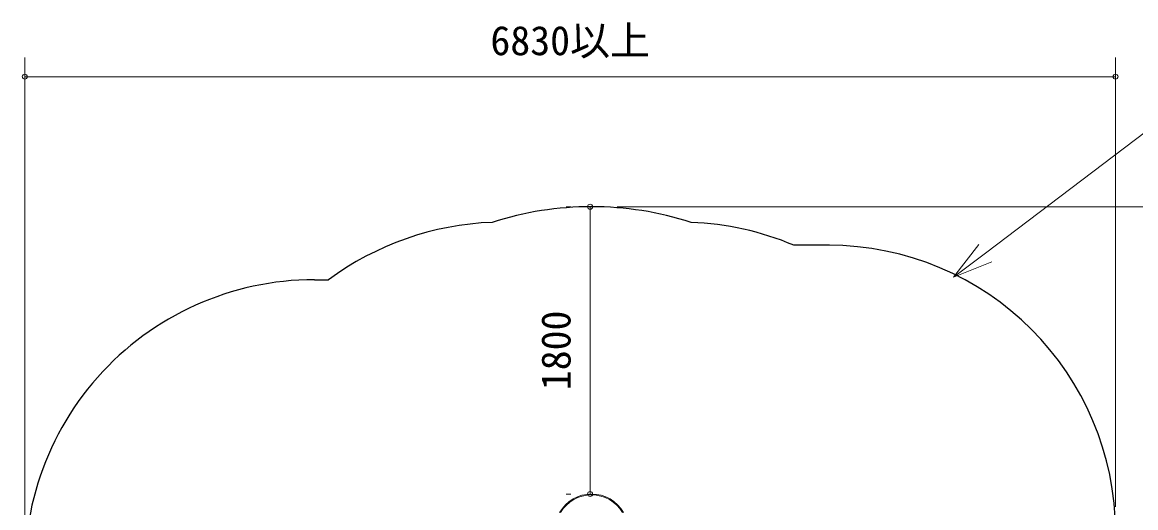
# Model space of a CAD drawing. Units: millimetres on the paper, enlarged 40 times, with parts at other scales. Extents: x 600 to 16200, y 600 to 11280.
# Drawn here: x 11504 to 14292, y 4675 to 5891 of the extents above; entities that cross this region are included whole.
import ezdxf
from ezdxf.enums import TextEntityAlignment as Align

# ---------------------------------------------------------------- set-up
doc = ezdxf.new("R2010")
doc.units = ezdxf.units.MM
doc.header["$LTSCALE"] = 40
for name, color, linetype, lineweight in [('D-STR-1', 1, 'Continuous', 25), ('D-STR-3', 251, 'Continuous', 9), ('D-STR-DIM', 7, 'Continuous', 13), ('D-STR-HTXT', 7, 'Continuous', 13)]:
    doc.layers.add(name, color=color, linetype=linetype, lineweight=lineweight)
doc.styles.add('ＭＳ ゴシック', font='')
doc.styles.get('ＭＳ ゴシック').set_extended_font_data('MS Gothic')

msp = doc.modelspace()

# ---------------------------------------------------------------- linework, layer by layer
at = {"layer": 'D-STR-1'}
for p, q in [((13525.02, 5332.63), (13435.69, 5332.63)), ((12235.44, 5246.07), (12270.95, 5246.07))]:
    msp.add_line(p, q, dxfattribs=at)
for centre, radius, start, end in [((12929.37, 4616.46), 812.57, 72.14005, 107.85995), ((12709.37, 4652.63), 737.82, 92.26865, 126.45581), ((13149.37, 4652.63), 737.82, 67.16614, 87.73135), ((13521.47, 4612.63), 720, 0, 90), ((12235.44, 4520.63), 725.44, 90, 186.96746)]:
    msp.add_arc(centre, radius, start, end, dxfattribs=at)
at = {"layer": 'D-STR-3'}
for radius, start, end in [(92.56, 30.2022, 149.7978), (90.56, 30.94148, 149.05852)]:
    msp.add_arc((12929.37, 4616.46), radius, start, end, dxfattribs=at)
at = {"layer": 'D-STR-DIM'}
for p, q in [((11510, 4584.63), (11510, 5802.87)), ((14241.47, 4676.63), (14241.47, 5802.87)), ((11510, 5754.87), (14241.47, 5754.87)), ((12865.37, 5429.03), (12877.52, 5429.03)), ((12925.52, 4709.03), (12925.52, 5429.03)), ((12993.37, 5429.03), (14610.74, 5429.03)), ((12865.37, 4709.03), (12877.52, 4709.03))]:
    msp.add_line(p, q, dxfattribs=at)
at = {"layer": 'D-STR-DIM', "lineweight": 0}
for centre, start, end in [((11510, 5754.87), 0, 180), ((11510, 5754.87), 180, 0), ((14241.47, 5754.87), 0, 180), ((14241.47, 5754.87), 180, 0), ((12925.52, 5429.03), 90, 270), ((12925.52, 5429.03), 270, 90), ((12925.52, 4709.03), 90, 270), ((12925.52, 4709.03), 270, 90)]:
    msp.add_arc(centre, 6.25, start, end, dxfattribs=at)
at = {"layer": 'D-STR-HTXT'}
for p, q in [((13835.99, 5252.25), (13899.47, 5334.03)), ((13835.99, 5252.25), (13915.67, 5312.68)), ((13931.86, 5291.33), (13835.99, 5252.25))]:
    msp.add_line(p, q, dxfattribs=at)
msp.add_lwpolyline([(13915.67, 5312.68), (14370.69, 5657.82), (15181.27, 5657.82)], dxfattribs=at)

# ---------------------------------------------------------------- texts
at = {"layer": 'D-STR-DIM', "style": 'ＭＳ ゴシック'}
msp.add_text('6830以上', height=73.31, dxfattribs=at).set_placement((12875.73, 5845.46), align=Align.MIDDLE_CENTER)
msp.add_text('1800', height=73.31, rotation=90, dxfattribs=at).set_placement((12840.01, 5069.03), align=Align.MIDDLE_CENTER)

doc.saveas('drawing.dxf')
